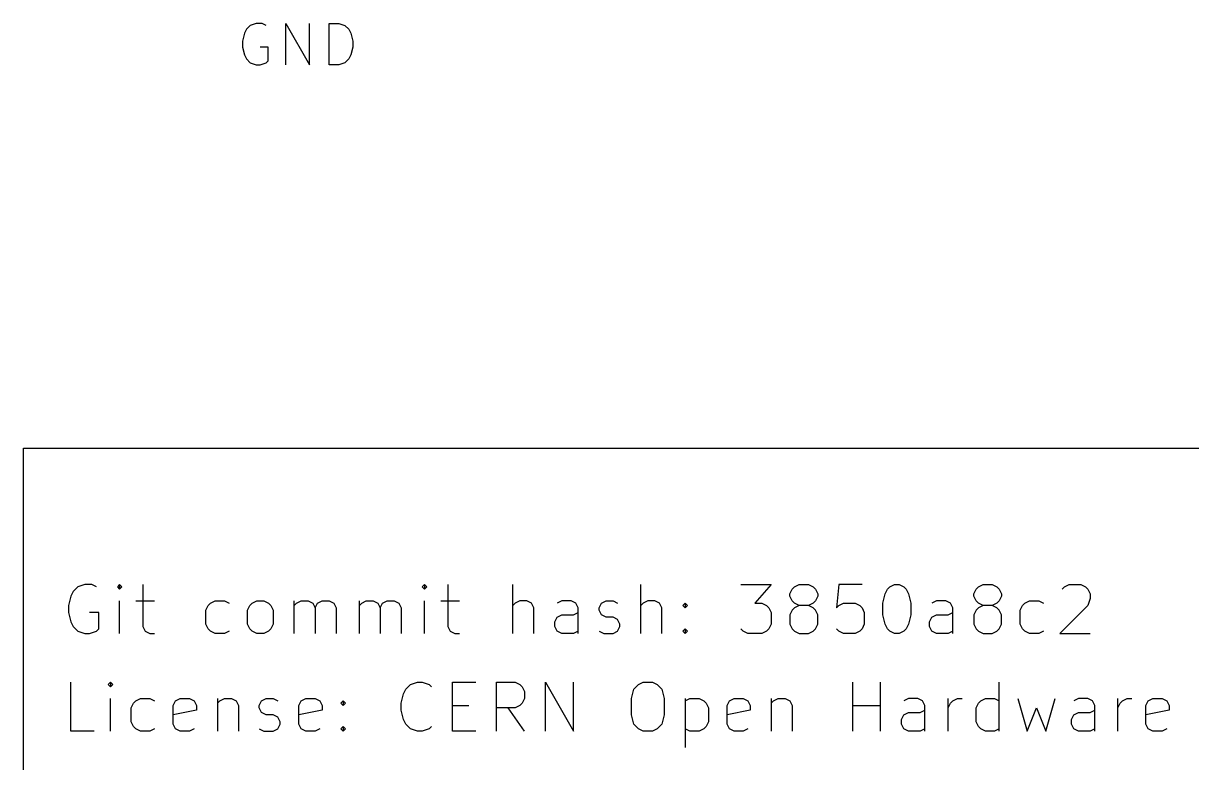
# Model space of a CAD drawing. Header units: millimetres. Extents: x 10 to 287, y -200 to -10.
# Drawn here: x 177 to 212.86, y -175.66 to -152.98 of the extents above; entities that cross this region are included whole.
import ezdxf

# ---------------------------------------------------------------- set-up
doc = ezdxf.new("R2010")
doc.units = ezdxf.units.MM
doc.layers.add('GREENSIXTYFIVE', color=129, linetype='CONTINUOUS')
doc.layers.add('RED', color=14, linetype='CONTINUOUS')

msp = doc.modelspace()

# ---------------------------------------------------------------- linework, layer by layer
at = {"layer": 'GREENSIXTYFIVE', "linetype": 'CONTINUOUS'}
for p, q in [((183.9686, -153.0397), (183.8476, -153.1607)), ((183.9686, -153.0397), (183.8476, -153.1607)), ((184.15, -152.9792), (183.9686, -153.0397)), ((184.15, -152.9792), (183.9686, -153.0397)), ((184.3314, -152.9792), (184.15, -152.9792)), ((184.3314, -152.9792), (184.15, -152.9792)), ((184.4524, -153.0397), (184.3314, -152.9792)), ((184.4524, -153.0397), (184.3314, -152.9792)), ((185.0571, -154.2492), (185.0571, -152.9792)), ((185.0571, -152.9792), (185.7828, -154.2492)), ((185.0571, -154.2492), (185.0571, -152.9792)), ((185.0571, -152.9792), (185.7828, -154.2492)), ((185.7828, -154.2492), (185.7828, -152.9792)), ((185.7828, -154.2492), (185.7828, -152.9792)), ((186.3876, -154.2492), (186.3876, -152.9792)), ((186.3876, -152.9792), (186.69, -152.9792)), ((186.3876, -154.2492), (186.3876, -152.9792)), ((186.3876, -152.9792), (186.69, -152.9792)), ((186.69, -152.9792), (186.8714, -153.0397)), ((186.69, -152.9792), (186.8714, -153.0397)), ((186.8714, -153.0397), (186.9924, -153.1607)), ((186.8714, -153.0397), (186.9924, -153.1607)), ((183.7871, -153.2816), (183.7267, -153.5235)), ((183.7871, -153.2816), (183.7267, -153.5235)), ((183.8476, -153.1607), (183.7871, -153.2816)), ((183.8476, -153.1607), (183.7871, -153.2816)), ((186.9924, -153.1607), (187.0529, -153.2816)), ((186.9924, -153.1607), (187.0529, -153.2816)), ((187.0529, -153.2816), (187.1133, -153.5235)), ((187.0529, -153.2816), (187.1133, -153.5235)), ((183.7267, -153.5235), (183.7267, -153.7049)), ((183.7267, -153.5235), (183.7267, -153.7049)), ((183.7267, -153.7049), (183.7871, -153.9468)), ((183.7267, -153.7049), (183.7871, -153.9468)), ((184.5128, -153.7049), (184.2709, -153.7049)), ((184.5128, -153.7049), (184.2709, -153.7049)), ((184.5128, -154.1283), (184.5128, -153.7049)), ((184.5128, -154.1283), (184.5128, -153.7049)), ((187.1133, -153.7049), (187.0529, -153.9468)), ((187.1133, -153.7049), (187.0529, -153.9468)), ((187.1133, -153.5235), (187.1133, -153.7049)), ((187.1133, -153.5235), (187.1133, -153.7049)), ((183.7871, -153.9468), (183.8476, -154.0678)), ((183.7871, -153.9468), (183.8476, -154.0678)), ((183.8476, -154.0678), (183.9686, -154.1888)), ((183.8476, -154.0678), (183.9686, -154.1888)), ((183.9686, -154.1888), (184.15, -154.2492)), ((183.9686, -154.1888), (184.15, -154.2492)), ((184.2709, -154.2492), (184.4524, -154.1888)), ((184.2709, -154.2492), (184.4524, -154.1888)), ((184.4524, -154.1888), (184.5128, -154.1283)), ((184.4524, -154.1888), (184.5128, -154.1283)), ((186.8714, -154.1888), (186.69, -154.2492)), ((186.8714, -154.1888), (186.69, -154.2492)), ((186.9924, -154.0678), (186.8714, -154.1888)), ((186.9924, -154.0678), (186.8714, -154.1888)), ((187.0529, -153.9468), (186.9924, -154.0678)), ((187.0529, -153.9468), (186.9924, -154.0678)), ((184.15, -154.2492), (184.2709, -154.2492)), ((184.15, -154.2492), (184.2709, -154.2492)), ((186.69, -154.2492), (186.3876, -154.2492)), ((186.69, -154.2492), (186.3876, -154.2492))]:
    msp.add_line(p, q, dxfattribs=at)
at = {"layer": 'RED', "linetype": 'CONTINUOUS'}
for p, q in [((177.0022, -166.0072), (285.0022, -166.0072)), ((177.0022, -198.0072), (177.0022, -166.0072)), ((178.6722, -170.2647), (178.5293, -170.4076)), ((178.8865, -170.1933), (178.6722, -170.2647)), ((179.1008, -170.1933), (178.8865, -170.1933)), ((179.2436, -170.2647), (179.1008, -170.1933)), ((179.9579, -170.1933), (179.8865, -170.2647)), ((179.8865, -170.2647), (179.9579, -170.3361)), ((180.0293, -170.2647), (179.9579, -170.1933)), ((179.9579, -170.1933), (179.9579, -170.3361)), ((179.9579, -170.3361), (180.0293, -170.2647)), ((180.6722, -170.1933), (180.6722, -171.479)), ((189.315, -170.1933), (189.2436, -170.2647)), ((189.2436, -170.2647), (189.315, -170.3361)), ((189.3864, -170.2647), (189.315, -170.1933)), ((189.315, -170.1933), (189.315, -170.3361)), ((189.315, -170.3361), (189.3864, -170.2647)), ((190.0293, -170.1933), (190.0293, -171.479)), ((192.0293, -171.6933), (192.0293, -170.1933)), ((195.9578, -171.6933), (195.9578, -170.1933)), ((199.0292, -170.1933), (199.9578, -170.1933)), ((199.9578, -170.1933), (199.4578, -170.7647)), ((200.6007, -170.3361), (200.6721, -170.2647)), ((200.6721, -170.2647), (200.815, -170.1933)), ((200.815, -170.1933), (201.1007, -170.1933)), ((201.1007, -170.1933), (201.2436, -170.2647)), ((201.2436, -170.2647), (201.315, -170.3361)), ((202.0293, -170.1933), (201.9579, -170.9076)), ((202.7436, -170.1933), (202.0293, -170.1933)), ((203.5293, -170.3361), (203.6008, -170.2647)), ((203.6008, -170.2647), (203.7436, -170.1933)), ((203.7436, -170.1933), (203.8865, -170.1933)), ((203.8865, -170.1933), (204.0293, -170.2647)), ((204.0293, -170.2647), (204.1008, -170.3361)), ((206.2436, -170.3361), (206.315, -170.2647)), ((206.315, -170.2647), (206.4579, -170.1933)), ((206.4579, -170.1933), (206.7436, -170.1933)), ((206.7436, -170.1933), (206.8865, -170.2647)), ((206.8865, -170.2647), (206.9579, -170.3361)), ((208.8865, -170.3361), (208.9579, -170.2647)), ((208.9579, -170.2647), (209.1008, -170.1933)), ((209.1008, -170.1933), (209.4579, -170.1933)), ((209.4579, -170.1933), (209.6008, -170.2647)), ((209.6008, -170.2647), (209.6722, -170.3361)), ((178.4579, -170.5504), (178.3865, -170.8361)), ((178.5293, -170.4076), (178.4579, -170.5504)), ((200.5293, -170.479), (200.6007, -170.3361)), ((200.5293, -170.5504), (200.5293, -170.479)), ((200.6007, -170.6933), (200.5293, -170.5504)), ((201.315, -170.3361), (201.3864, -170.479)), ((201.3864, -170.5504), (201.315, -170.6933)), ((201.3864, -170.479), (201.3864, -170.5504)), ((203.3865, -170.7647), (203.4579, -170.479)), ((203.4579, -170.479), (203.5293, -170.3361)), ((204.1008, -170.3361), (204.1722, -170.479)), ((204.1722, -170.479), (204.2436, -170.7647)), ((206.1722, -170.479), (206.2436, -170.3361)), ((206.1722, -170.5504), (206.1722, -170.479)), ((206.2436, -170.6933), (206.1722, -170.5504)), ((206.9579, -170.3361), (207.0293, -170.479)), ((207.0293, -170.5504), (206.9579, -170.6933)), ((207.0293, -170.479), (207.0293, -170.5504)), ((209.6722, -170.3361), (209.7436, -170.479)), ((209.7436, -170.6219), (209.6722, -170.8361)), ((209.7436, -170.479), (209.7436, -170.6219)), ((178.3865, -170.8361), (178.3865, -171.0504)), ((179.9579, -171.6933), (179.9579, -170.6933)), ((180.4579, -170.6933), (181.0293, -170.6933)), ((182.6008, -170.979), (182.6722, -170.8361)), ((182.6008, -171.4076), (182.6008, -170.979)), ((182.6722, -170.8361), (182.7436, -170.7647)), ((182.7436, -170.7647), (182.8865, -170.6933)), ((182.8865, -170.6933), (183.1722, -170.6933)), ((183.1722, -170.6933), (183.3151, -170.7647)), ((183.8865, -170.979), (183.9579, -170.8361)), ((183.8865, -171.4076), (183.8865, -170.979)), ((183.9579, -170.8361), (184.0293, -170.7647)), ((184.0293, -170.7647), (184.1722, -170.6933)), ((184.1722, -170.6933), (184.3865, -170.6933)), ((184.3865, -170.6933), (184.5293, -170.7647)), ((184.5293, -170.7647), (184.6008, -170.8361)), ((184.6008, -170.8361), (184.6722, -170.979)), ((184.6722, -170.979), (184.6722, -171.4076)), ((185.315, -171.6933), (185.315, -170.6933)), ((185.315, -170.8361), (185.3864, -170.7647)), ((185.3864, -170.7647), (185.5293, -170.6933)), ((185.5293, -170.6933), (185.7436, -170.6933)), ((185.7436, -170.6933), (185.8864, -170.7647)), ((185.8864, -170.7647), (185.9579, -170.9076)), ((185.9579, -170.9076), (186.0293, -170.7647)), ((185.9579, -170.9076), (185.9579, -171.6933)), ((186.0293, -170.7647), (186.1721, -170.6933)), ((186.1721, -170.6933), (186.3864, -170.6933)), ((186.3864, -170.6933), (186.5293, -170.7647)), ((186.5293, -170.7647), (186.6007, -170.9076)), ((186.6007, -170.9076), (186.6007, -171.6933)), ((187.315, -171.6933), (187.315, -170.6933)), ((187.315, -170.8361), (187.3864, -170.7647)), ((187.3864, -170.7647), (187.5293, -170.6933)), ((187.5293, -170.6933), (187.7436, -170.6933)), ((187.7436, -170.6933), (187.8864, -170.7647)), ((187.8864, -170.7647), (187.9579, -170.9076)), ((187.9579, -170.9076), (188.0293, -170.7647)), ((187.9579, -170.9076), (187.9579, -171.6933)), ((188.0293, -170.7647), (188.1721, -170.6933)), ((188.1721, -170.6933), (188.3864, -170.6933)), ((188.3864, -170.6933), (188.5293, -170.7647)), ((188.5293, -170.7647), (188.6007, -170.9076)), ((188.6007, -170.9076), (188.6007, -171.6933)), ((189.315, -171.6933), (189.315, -170.6933)), ((189.815, -170.6933), (190.3864, -170.6933)), ((192.1007, -170.7647), (192.0293, -170.8361)), ((192.2436, -170.6933), (192.1007, -170.7647)), ((192.4579, -170.6933), (192.2436, -170.6933)), ((192.6007, -170.7647), (192.4579, -170.6933)), ((192.6722, -170.9076), (192.6007, -170.7647)), ((192.6722, -171.6933), (192.6722, -170.9076)), ((193.5293, -170.6933), (193.3864, -170.7647)), ((193.815, -170.6933), (193.5293, -170.6933)), ((193.9578, -170.7647), (193.815, -170.6933)), ((194.0293, -170.9076), (193.9578, -170.7647)), ((194.0293, -171.6933), (194.0293, -170.9076)), ((194.6721, -170.9076), (194.7435, -170.7647)), ((194.6721, -170.979), (194.6721, -170.9076)), ((194.7435, -171.1219), (194.6721, -170.979)), ((194.7435, -170.7647), (194.8864, -170.6933)), ((194.8864, -170.6933), (195.1006, -170.6933)), ((195.1006, -170.6933), (195.2435, -170.7647)), ((196.0292, -170.7647), (195.9578, -170.8361)), ((196.1721, -170.6933), (196.0292, -170.7647)), ((196.3864, -170.6933), (196.1721, -170.6933)), ((196.5292, -170.7647), (196.3864, -170.6933)), ((196.6007, -170.9076), (196.5292, -170.7647)), ((196.6007, -171.6933), (196.6007, -170.9076)), ((197.2435, -170.8361), (197.3149, -170.7647)), ((197.3149, -170.9076), (197.2435, -170.8361)), ((197.3149, -170.7647), (197.3863, -170.8361)), ((197.3149, -170.7647), (197.3149, -170.9076)), ((197.3863, -170.8361), (197.3149, -170.9076)), ((199.4578, -170.7647), (199.6721, -170.7647)), ((199.6721, -170.7647), (199.815, -170.8361)), ((199.815, -170.8361), (199.8864, -170.9076)), ((199.8864, -170.9076), (199.9578, -171.0504)), ((200.6007, -170.979), (200.5293, -171.1219)), ((200.6721, -170.7647), (200.6007, -170.6933)), ((200.6721, -170.9076), (200.6007, -170.979)), ((200.815, -170.8361), (200.6721, -170.7647)), ((200.815, -170.8361), (200.6721, -170.9076)), ((201.1007, -170.8361), (200.815, -170.8361)), ((201.2436, -170.7647), (201.1007, -170.8361)), ((201.2436, -170.9076), (201.1007, -170.8361)), ((201.315, -170.6933), (201.2436, -170.7647)), ((201.315, -170.979), (201.2436, -170.9076)), ((201.3864, -171.1219), (201.315, -170.979)), ((201.9579, -170.9076), (202.0293, -170.8361)), ((202.0293, -170.8361), (202.1722, -170.7647)), ((202.1722, -170.7647), (202.5293, -170.7647)), ((202.5293, -170.7647), (202.6722, -170.8361)), ((202.6722, -170.8361), (202.7436, -170.9076)), ((202.7436, -170.9076), (202.815, -171.0504)), ((203.3865, -171.1219), (203.3865, -170.7647)), ((204.2436, -170.7647), (204.2436, -171.1219)), ((205.0294, -170.6933), (204.8865, -170.7647)), ((205.3151, -170.6933), (205.0294, -170.6933)), ((205.4579, -170.7647), (205.3151, -170.6933)), ((205.5294, -170.9076), (205.4579, -170.7647)), ((205.5294, -171.6933), (205.5294, -170.9076)), ((206.2436, -170.979), (206.1722, -171.1219)), ((206.315, -170.7647), (206.2436, -170.6933)), ((206.315, -170.9076), (206.2436, -170.979)), ((206.4579, -170.8361), (206.315, -170.7647)), ((206.4579, -170.8361), (206.315, -170.9076)), ((206.7436, -170.8361), (206.4579, -170.8361)), ((206.8865, -170.7647), (206.7436, -170.8361)), ((206.8865, -170.9076), (206.7436, -170.8361)), ((206.9579, -170.6933), (206.8865, -170.7647)), ((206.9579, -170.979), (206.8865, -170.9076)), ((207.0293, -171.1219), (206.9579, -170.979)), ((207.6008, -170.979), (207.6722, -170.8361)), ((207.6008, -171.4076), (207.6008, -170.979)), ((207.6722, -170.8361), (207.7436, -170.7647)), ((207.7436, -170.7647), (207.8865, -170.6933)), ((207.8865, -170.6933), (208.1722, -170.6933)), ((208.1722, -170.6933), (208.3151, -170.7647)), ((209.6722, -170.8361), (208.815, -171.6933)), ((178.3865, -171.0504), (178.4579, -171.3361)), ((178.4579, -171.3361), (178.5293, -171.479)), ((179.315, -171.0504), (179.0293, -171.0504)), ((179.315, -171.5504), (179.315, -171.0504)), ((193.315, -171.3361), (193.3864, -171.1933)), ((193.315, -171.479), (193.315, -171.3361)), ((193.3864, -171.1933), (193.5293, -171.1219)), ((193.5293, -171.1219), (193.8864, -171.1219)), ((193.8864, -171.1219), (194.0293, -171.0504)), ((194.8864, -171.1933), (194.7435, -171.1219)), ((195.1006, -171.1933), (194.8864, -171.1933)), ((195.2435, -171.2647), (195.1006, -171.1933)), ((195.3149, -171.4076), (195.2435, -171.2647)), ((199.9578, -171.0504), (199.9578, -171.4076)), ((200.5293, -171.1219), (200.5293, -171.4076)), ((201.3864, -171.4076), (201.3864, -171.1219)), ((202.815, -171.0504), (202.815, -171.4076)), ((203.4579, -171.4076), (203.3865, -171.1219)), ((204.2436, -171.1219), (204.1722, -171.4076)), ((204.8151, -171.3361), (204.8865, -171.1933)), ((204.8151, -171.479), (204.8151, -171.3361)), ((204.8865, -171.1933), (205.0294, -171.1219)), ((205.0294, -171.1219), (205.3865, -171.1219)), ((205.3865, -171.1219), (205.5294, -171.0504)), ((206.1722, -171.1219), (206.1722, -171.4076)), ((207.0293, -171.4076), (207.0293, -171.1219)), ((178.5293, -171.479), (178.6722, -171.6219)), ((178.6722, -171.6219), (178.8865, -171.6933)), ((178.8865, -171.6933), (179.0293, -171.6933)), ((179.0293, -171.6933), (179.2436, -171.6219)), ((179.2436, -171.6219), (179.315, -171.5504)), ((180.6722, -171.479), (180.7436, -171.6219)), ((180.7436, -171.6219), (180.8865, -171.6933)), ((180.8865, -171.6933), (181.0293, -171.6933)), ((182.6722, -171.5504), (182.6008, -171.4076)), ((182.7436, -171.6219), (182.6722, -171.5504)), ((182.8865, -171.6933), (182.7436, -171.6219)), ((183.1722, -171.6933), (182.8865, -171.6933)), ((183.3151, -171.6219), (183.1722, -171.6933)), ((183.9579, -171.5504), (183.8865, -171.4076)), ((184.0293, -171.6219), (183.9579, -171.5504)), ((184.1722, -171.6933), (184.0293, -171.6219)), ((184.3865, -171.6933), (184.1722, -171.6933)), ((184.5293, -171.6219), (184.3865, -171.6933)), ((184.6008, -171.5504), (184.5293, -171.6219)), ((184.6722, -171.4076), (184.6008, -171.5504)), ((190.0293, -171.479), (190.1007, -171.6219)), ((190.1007, -171.6219), (190.2436, -171.6933)), ((190.2436, -171.6933), (190.3864, -171.6933)), ((193.3864, -171.6219), (193.315, -171.479)), ((193.5293, -171.6933), (193.3864, -171.6219)), ((193.8864, -171.6933), (193.5293, -171.6933)), ((194.0293, -171.6219), (193.8864, -171.6933)), ((194.6721, -171.6219), (194.8149, -171.6933)), ((194.8149, -171.6933), (195.1006, -171.6933)), ((195.1006, -171.6933), (195.2435, -171.6219)), ((195.2435, -171.6219), (195.3149, -171.479)), ((195.3149, -171.479), (195.3149, -171.4076)), ((197.2435, -171.6219), (197.3149, -171.5504)), ((197.3149, -171.6933), (197.2435, -171.6219)), ((197.3149, -171.5504), (197.3863, -171.6219)), ((197.3149, -171.5504), (197.3149, -171.6933)), ((197.3863, -171.6219), (197.3149, -171.6933)), ((199.1007, -171.6219), (199.0292, -171.5504)), ((199.2435, -171.6933), (199.1007, -171.6219)), ((199.6721, -171.6933), (199.2435, -171.6933)), ((199.815, -171.6219), (199.6721, -171.6933)), ((199.8864, -171.5504), (199.815, -171.6219)), ((199.9578, -171.4076), (199.8864, -171.5504)), ((200.5293, -171.4076), (200.6007, -171.5504)), ((200.6007, -171.5504), (200.6721, -171.6219)), ((200.6721, -171.6219), (200.815, -171.6933)), ((200.815, -171.6933), (201.1007, -171.6933)), ((201.1007, -171.6933), (201.2436, -171.6219)), ((201.2436, -171.6219), (201.315, -171.5504)), ((201.315, -171.5504), (201.3864, -171.4076)), ((202.0293, -171.6219), (201.9579, -171.5504)), ((202.1722, -171.6933), (202.0293, -171.6219)), ((202.5293, -171.6933), (202.1722, -171.6933)), ((202.6722, -171.6219), (202.5293, -171.6933)), ((202.7436, -171.5504), (202.6722, -171.6219)), ((202.815, -171.4076), (202.7436, -171.5504)), ((203.5293, -171.5504), (203.4579, -171.4076)), ((203.6008, -171.6219), (203.5293, -171.5504)), ((203.7436, -171.6933), (203.6008, -171.6219)), ((203.8865, -171.6933), (203.7436, -171.6933)), ((204.0293, -171.6219), (203.8865, -171.6933)), ((204.1008, -171.5504), (204.0293, -171.6219)), ((204.1722, -171.4076), (204.1008, -171.5504)), ((204.8865, -171.6219), (204.8151, -171.479)), ((205.0294, -171.6933), (204.8865, -171.6219)), ((205.3865, -171.6933), (205.0294, -171.6933)), ((205.5294, -171.6219), (205.3865, -171.6933)), ((206.1722, -171.4076), (206.2436, -171.5504)), ((206.2436, -171.5504), (206.315, -171.6219)), ((206.315, -171.6219), (206.4579, -171.6933)), ((206.4579, -171.6933), (206.7436, -171.6933)), ((206.7436, -171.6933), (206.8865, -171.6219)), ((206.8865, -171.6219), (206.9579, -171.5504)), ((206.9579, -171.5504), (207.0293, -171.4076)), ((207.6722, -171.5504), (207.6008, -171.4076)), ((207.7436, -171.6219), (207.6722, -171.5504)), ((207.8865, -171.6933), (207.7436, -171.6219)), ((208.1722, -171.6933), (207.8865, -171.6933)), ((208.3151, -171.6219), (208.1722, -171.6933)), ((208.815, -171.6933), (209.7436, -171.6933)), ((178.4579, -174.6933), (178.4579, -173.1933)), ((179.6722, -173.1933), (179.6008, -173.2647)), ((179.7436, -173.2647), (179.6722, -173.1933)), ((179.6722, -173.1933), (179.6722, -173.3361)), ((188.8865, -173.2647), (189.1008, -173.1933)), ((189.1008, -173.1933), (189.2436, -173.1933)), ((189.2436, -173.1933), (189.4579, -173.2647)), ((190.1722, -174.6933), (190.1722, -173.1933)), ((190.1722, -173.1933), (190.8865, -173.1933)), ((191.5293, -174.6933), (191.5293, -173.1933)), ((191.5293, -173.1933), (192.1007, -173.1933)), ((192.1007, -173.1933), (192.2436, -173.2647)), ((193.0293, -174.6933), (193.0293, -173.1933)), ((193.0293, -173.1933), (193.8864, -174.6933)), ((193.8864, -174.6933), (193.8864, -173.1933)), ((195.8865, -173.2647), (196.0293, -173.1933)), ((196.0293, -173.1933), (196.315, -173.1933)), ((196.315, -173.1933), (196.4579, -173.2647)), ((202.4578, -174.6933), (202.4578, -173.1933)), ((203.3149, -174.6933), (203.3149, -173.1933)), ((206.9578, -174.6933), (206.9578, -173.1933)), ((179.6008, -173.2647), (179.6722, -173.3361)), ((179.6722, -173.3361), (179.7436, -173.2647)), ((188.6008, -173.8361), (188.6722, -173.5504)), ((188.6722, -173.5504), (188.7436, -173.4076)), ((188.7436, -173.4076), (188.8865, -173.2647)), ((189.4579, -173.2647), (189.5293, -173.3361)), ((192.2436, -173.2647), (192.315, -173.3361)), ((192.315, -173.3361), (192.3864, -173.479)), ((192.3864, -173.479), (192.3864, -173.6933)), ((195.6722, -173.6933), (195.7436, -173.4076)), ((195.7436, -173.4076), (195.8865, -173.2647)), ((196.4579, -173.2647), (196.6007, -173.4076)), ((196.6007, -173.4076), (196.6722, -173.6933)), ((179.6722, -174.6933), (179.6722, -173.6933)), ((180.3151, -173.979), (180.3865, -173.8361)), ((180.3865, -173.8361), (180.4579, -173.7647)), ((180.4579, -173.7647), (180.6008, -173.6933)), ((180.6008, -173.6933), (180.8865, -173.6933)), ((180.8865, -173.6933), (181.0294, -173.7647)), ((181.6008, -173.9076), (181.6722, -173.7647)), ((181.6008, -174.479), (181.6008, -173.9076)), ((181.6722, -173.7647), (181.8151, -173.6933)), ((181.8151, -173.6933), (182.1008, -173.6933)), ((182.1008, -173.6933), (182.2436, -173.7647)), ((182.2436, -173.7647), (182.3151, -173.9076)), ((182.3151, -173.9076), (182.3151, -174.0504)), ((182.9579, -173.6933), (182.9579, -174.6933)), ((182.9579, -173.8361), (183.0293, -173.7647)), ((183.0293, -173.7647), (183.1722, -173.6933)), ((183.1722, -173.6933), (183.3865, -173.6933)), ((183.3865, -173.6933), (183.5293, -173.7647)), ((183.5293, -173.7647), (183.6008, -173.9076)), ((183.6008, -173.9076), (183.6008, -174.6933)), ((184.2436, -173.9076), (184.315, -173.7647)), ((184.2436, -173.979), (184.2436, -173.9076)), ((184.315, -173.7647), (184.4579, -173.6933)), ((184.4579, -173.6933), (184.6721, -173.6933)), ((184.6721, -173.6933), (184.815, -173.7647)), ((185.4579, -173.9076), (185.5293, -173.7647)), ((185.4579, -174.479), (185.4579, -173.9076)), ((185.5293, -173.7647), (185.6722, -173.6933)), ((185.6722, -173.6933), (185.9579, -173.6933)), ((185.9579, -173.6933), (186.1007, -173.7647)), ((186.1007, -173.7647), (186.1722, -173.9076)), ((186.1722, -173.9076), (186.1722, -174.0504)), ((186.7436, -173.8361), (186.815, -173.7647)), ((186.815, -173.9076), (186.7436, -173.8361)), ((186.815, -173.7647), (186.8864, -173.8361)), ((186.815, -173.7647), (186.815, -173.9076)), ((186.8864, -173.8361), (186.815, -173.9076)), ((188.6008, -174.0504), (188.6008, -173.8361)), ((190.1722, -173.9076), (190.6722, -173.9076)), ((192.2436, -173.9076), (192.1007, -173.979)), ((192.315, -173.8361), (192.2436, -173.9076)), ((192.3864, -173.6933), (192.315, -173.8361)), ((195.6722, -174.1933), (195.6722, -173.6933)), ((196.6722, -173.6933), (196.6722, -174.1933)), ((197.315, -173.6933), (197.315, -175.1933)), ((197.315, -173.7647), (197.4579, -173.6933)), ((197.4579, -173.6933), (197.7436, -173.6933)), ((197.7436, -173.6933), (197.8864, -173.7647)), ((197.8864, -173.7647), (197.9579, -173.8361)), ((197.9579, -173.8361), (198.0293, -173.979)), ((198.6007, -173.9076), (198.6721, -173.7647)), ((198.6007, -174.479), (198.6007, -173.9076)), ((198.6721, -173.7647), (198.815, -173.6933)), ((198.815, -173.6933), (199.1007, -173.6933)), ((199.1007, -173.6933), (199.2435, -173.7647)), ((199.2435, -173.7647), (199.315, -173.9076)), ((199.315, -173.9076), (199.315, -174.0504)), ((199.9578, -173.6933), (199.9578, -174.6933)), ((199.9578, -173.8361), (200.0292, -173.7647)), ((200.0292, -173.7647), (200.1721, -173.6933)), ((200.1721, -173.6933), (200.3864, -173.6933)), ((200.3864, -173.6933), (200.5292, -173.7647)), ((200.5292, -173.7647), (200.6007, -173.9076)), ((200.6007, -173.9076), (200.6007, -174.6933)), ((202.4578, -173.9076), (203.3149, -173.9076)), ((204.1721, -173.6933), (204.0292, -173.7647)), ((204.4578, -173.6933), (204.1721, -173.6933)), ((204.6006, -173.7647), (204.4578, -173.6933)), ((204.6721, -173.9076), (204.6006, -173.7647)), ((204.6721, -174.6933), (204.6721, -173.9076)), ((205.3863, -174.6933), (205.3863, -173.6933)), ((205.3863, -173.979), (205.4577, -173.8361)), ((205.4577, -173.8361), (205.5292, -173.7647)), ((205.5292, -173.7647), (205.672, -173.6933)), ((205.672, -173.6933), (205.8149, -173.6933)), ((206.2435, -173.979), (206.3149, -173.8361)), ((206.3149, -173.8361), (206.3863, -173.7647)), ((206.3863, -173.7647), (206.5292, -173.6933)), ((206.5292, -173.6933), (206.8149, -173.6933)), ((206.8149, -173.6933), (206.9578, -173.7647)), ((207.5291, -173.6933), (207.8149, -174.6933)), ((208.3863, -174.6933), (208.672, -173.6933)), ((209.3863, -173.6933), (209.2434, -173.7647)), ((209.672, -173.6933), (209.3863, -173.6933)), ((209.8148, -173.7647), (209.672, -173.6933)), ((209.8863, -173.9076), (209.8148, -173.7647)), ((209.8863, -174.6933), (209.8863, -173.9076)), ((210.6005, -174.6933), (210.6005, -173.6933)), ((210.6005, -173.979), (210.6719, -173.8361)), ((210.6719, -173.8361), (210.7434, -173.7647)), ((210.7434, -173.7647), (210.8862, -173.6933)), ((210.8862, -173.6933), (211.0291, -173.6933)), ((211.4577, -173.9076), (211.5291, -173.7647)), ((211.4577, -174.479), (211.4577, -173.9076)), ((211.5291, -173.7647), (211.672, -173.6933)), ((211.672, -173.6933), (211.9577, -173.6933)), ((211.9577, -173.6933), (212.1005, -173.7647)), ((212.1005, -173.7647), (212.172, -173.9076)), ((212.172, -173.9076), (212.172, -174.0504)), ((180.3151, -174.4076), (180.3151, -173.979)), ((182.3151, -174.0504), (181.6008, -174.1933)), ((184.315, -174.1219), (184.2436, -173.979)), ((184.4579, -174.1933), (184.315, -174.1219)), ((184.6721, -174.1933), (184.4579, -174.1933)), ((184.815, -174.2647), (184.6721, -174.1933)), ((184.8864, -174.4076), (184.815, -174.2647)), ((186.1722, -174.0504), (185.4579, -174.1933)), ((188.6722, -174.3361), (188.6008, -174.0504)), ((192.1007, -173.979), (191.5293, -173.979)), ((192.3864, -174.6933), (191.8864, -173.979)), ((195.7436, -174.479), (195.6722, -174.1933)), ((196.6722, -174.1933), (196.6007, -174.479)), ((198.0293, -173.979), (198.0293, -174.4076)), ((199.315, -174.0504), (198.6007, -174.1933)), ((203.9578, -174.3361), (204.0292, -174.1933)), ((204.0292, -174.1933), (204.1721, -174.1219)), ((204.1721, -174.1219), (204.5292, -174.1219)), ((204.5292, -174.1219), (204.6721, -174.0504)), ((206.2435, -174.4076), (206.2435, -173.979)), ((207.8149, -174.6933), (208.1006, -173.979)), ((208.1006, -173.979), (208.3863, -174.6933)), ((209.172, -174.3361), (209.2434, -174.1933)), ((209.2434, -174.1933), (209.3863, -174.1219)), ((209.3863, -174.1219), (209.7434, -174.1219)), ((209.7434, -174.1219), (209.8863, -174.0504)), ((212.172, -174.0504), (211.4577, -174.1933)), ((180.3865, -174.5504), (180.3151, -174.4076)), ((180.4579, -174.6219), (180.3865, -174.5504)), ((180.6008, -174.6933), (180.4579, -174.6219)), ((181.0294, -174.6219), (180.8865, -174.6933)), ((181.6722, -174.6219), (181.6008, -174.479)), ((181.8151, -174.6933), (181.6722, -174.6219)), ((182.2436, -174.6219), (182.1008, -174.6933)), ((184.2436, -174.6219), (184.3864, -174.6933)), ((184.6721, -174.6933), (184.815, -174.6219)), ((184.815, -174.6219), (184.8864, -174.479)), ((184.8864, -174.479), (184.8864, -174.4076)), ((185.5293, -174.6219), (185.4579, -174.479)), ((185.6722, -174.6933), (185.5293, -174.6219)), ((186.1007, -174.6219), (185.9579, -174.6933)), ((186.7436, -174.6219), (186.815, -174.5504)), ((186.815, -174.6933), (186.7436, -174.6219)), ((186.815, -174.5504), (186.8864, -174.6219)), ((186.815, -174.5504), (186.815, -174.6933)), ((186.8864, -174.6219), (186.815, -174.6933)), ((188.7436, -174.479), (188.6722, -174.3361)), ((188.8865, -174.6219), (188.7436, -174.479)), ((189.1008, -174.6933), (188.8865, -174.6219)), ((189.4579, -174.6219), (189.2436, -174.6933)), ((189.5293, -174.5504), (189.4579, -174.6219)), ((195.8865, -174.6219), (195.7436, -174.479)), ((196.0293, -174.6933), (195.8865, -174.6219)), ((196.4579, -174.6219), (196.315, -174.6933)), ((196.6007, -174.479), (196.4579, -174.6219)), ((197.4579, -174.6933), (197.315, -174.6219)), ((197.8864, -174.6219), (197.7436, -174.6933)), ((197.9579, -174.5504), (197.8864, -174.6219)), ((198.0293, -174.4076), (197.9579, -174.5504)), ((198.6721, -174.6219), (198.6007, -174.479)), ((198.815, -174.6933), (198.6721, -174.6219)), ((199.2435, -174.6219), (199.1007, -174.6933)), ((203.9578, -174.479), (203.9578, -174.3361)), ((204.0292, -174.6219), (203.9578, -174.479)), ((204.1721, -174.6933), (204.0292, -174.6219)), ((204.6721, -174.6219), (204.5292, -174.6933)), ((206.3149, -174.5504), (206.2435, -174.4076)), ((206.3863, -174.6219), (206.3149, -174.5504)), ((206.5292, -174.6933), (206.3863, -174.6219)), ((206.9578, -174.6219), (206.8149, -174.6933)), ((209.172, -174.479), (209.172, -174.3361)), ((209.2434, -174.6219), (209.172, -174.479)), ((209.3863, -174.6933), (209.2434, -174.6219)), ((209.8863, -174.6219), (209.7434, -174.6933)), ((211.5291, -174.6219), (211.4577, -174.479)), ((211.672, -174.6933), (211.5291, -174.6219)), ((212.1005, -174.6219), (211.9577, -174.6933)), ((179.1722, -174.6933), (178.4579, -174.6933)), ((180.8865, -174.6933), (180.6008, -174.6933)), ((182.1008, -174.6933), (181.8151, -174.6933)), ((184.3864, -174.6933), (184.6721, -174.6933)), ((185.9579, -174.6933), (185.6722, -174.6933)), ((189.2436, -174.6933), (189.1008, -174.6933)), ((190.8865, -174.6933), (190.1722, -174.6933)), ((196.315, -174.6933), (196.0293, -174.6933)), ((197.7436, -174.6933), (197.4579, -174.6933)), ((199.1007, -174.6933), (198.815, -174.6933)), ((204.5292, -174.6933), (204.1721, -174.6933)), ((206.8149, -174.6933), (206.5292, -174.6933)), ((209.7434, -174.6933), (209.3863, -174.6933)), ((211.9577, -174.6933), (211.672, -174.6933))]:
    msp.add_line(p, q, dxfattribs=at)

doc.saveas('drawing.dxf')
